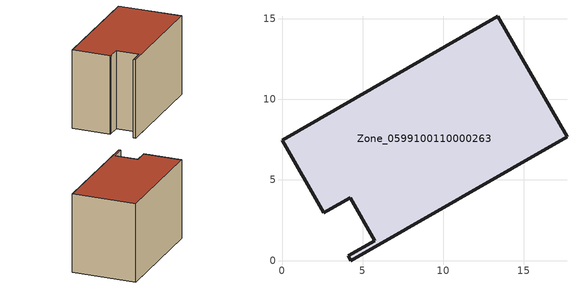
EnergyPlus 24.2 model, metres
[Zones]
Zone_0599100110000263
 floor ground (C_G): 4.11,0.29 5.76,1.24 4.23,3.91 2.81,3.09 2.57,2.96 0,7.46 13.38,15.13 17.67,7.68 4.27,0 z0
 wall outside (C_F): 13.38,15.13 0,7.46 2.57,2.96 2.81,3.09 4.23,3.91 5.76,1.24 4.11,0.29 4.27,0 17.67,7.68 13.38,15.13 z0:10.62
 roof outside (C_R): 2.81,3.09 4.23,3.91 5.76,1.24 4.11,0.29 4.27,0 17.67,7.68 13.38,15.13 0,7.46 2.57,2.96 z10.62
[BUILDING]
Pand.0599100110000263: North Axis=0; Terrain=City; Loads Convergence Tolerance Value=0.04; Temperature Convergence Tolerance Value=0.4; Solar Distribution=FullExterior; Maximum Number of Warmup Days=25; Minimum Number of Warmup Days=1
[Site:Location]
Rotterdam.The.Hague.AP_ZH_NLD Design_Conditions: Latitude=51.96; Longitude=4.45; Time Zone=1; Elevation=-4.5
[SITE:GROUNDTEMPERATURE:BUILDINGSURFACE]
18, 18, 18, 18, 18, 18, 18, 18, 18, 18, 18, 18
[MATERIAL] Thermal Absorptance=0.9; Solar Absorptance=0.7; Visible Absorptance=0.7
Name | Roughness | Thickness | Conductivity | Density | Specific Heat
G.TI.2015-2018 | MediumSmooth | 0.15 | 0.0428571 | 540 | 1210
F.TI.2015-2018 | Rough | 0.3 | 0.0666667 | 1920 | 840
R.TI.2015-2018 | MediumRough | 0.2 | 0.0333333 | 1500 | 1000
[CONSTRUCTION]
C_G: G.TI.2015-2018
C_F: F.TI.2015-2018
C_R: R.TI.2015-2018
[ZONE]
Zone_0599100110000263: Type=1; Multiplier=1; Ceiling Height=Autocalculate; Volume=Autocalculate; Floor Area=autocalculate; Part of Total Floor Area=Yes
[ZONEINFILTRATION:DESIGNFLOWRATE]
Infil_Zone_0599100110000263: Zone or ZoneList or Space or SpaceList=Zone_0599100110000263; Schedule=AlwaysOn; Design Flow Rate Calculation Method=Flow/Area; Flow Rate per Floor Area=0.0015; Constant Term Coefficient=1; Temperature Term Coefficient=0; Velocity Term Coefficient=0; Velocity Squared Term Coefficient=0
[HVACTEMPLATE:ZONE:IDEALLOADSAIRSYSTEM]
Zone_0599100110000263: Maximum Heating Supply Air Temperature=50; Minimum Cooling Supply Air Temperature=13; Maximum Heating Supply Air Humidity Ratio=0.0156; Minimum Cooling Supply Air Humidity Ratio=0.0077; Heating Limit=NoLimit; Cooling Limit=NoLimit; Dehumidification Control Type=ConstantSensibleHeatRatio; Cooling Sensible Heat Ratio=0.7; Dehumidification Setpoint=60; Humidification Control Type=None; Humidification Setpoint=30; Outdoor Air Method=None; Outdoor Air Flow Rate per Person=0.00944; Outdoor Air Flow Rate per Zone Floor Area=0; Outdoor Air Flow Rate per Zone=0; Demand Controlled Ventilation Type=None; Outdoor Air Economizer Type=NoEconomizer; Heat Recovery Type=None; Sensible Heat Recovery Effectiveness=0.7; Latent Heat Recovery Effectiveness=0.65
[ZONECONTROL:THERMOSTAT]
ThermostatControl_Zone_0599100110000263: Zone or ZoneList=Zone_0599100110000263; Control Type Schedule=DualSetpointControlType; Control 1=Thermostat_Zone_0599100110000263; Temperature Difference Between Cutout And Setpoint=0
[THERMOSTATSETPOINT:DUALSETPOINT]
Thermostat_Zone_0599100110000263: Heating Setpoint Temperature Schedule=HeatingSetpoint_Zone_0599100110000263; Cooling Setpoint Temperature Schedule=CoolingSetpoint_Zone_0599100110000263
[SCHEDULE:COMPACT]
HeatingSetpoint_Zone_0599100110000263: Through: 12/31, For: AllDays, Until: 24:00, 21
CoolingSetpoint_Zone_0599100110000263: Through: 12/31, For: AllDays, Until: 24:00, 24
DualSetpointControlType: Through: 12/31, For: AllDays, Until: 24:00, 4
AlwaysOn: Through: 12/31, For: AllDays, Until: 24:00, 1
